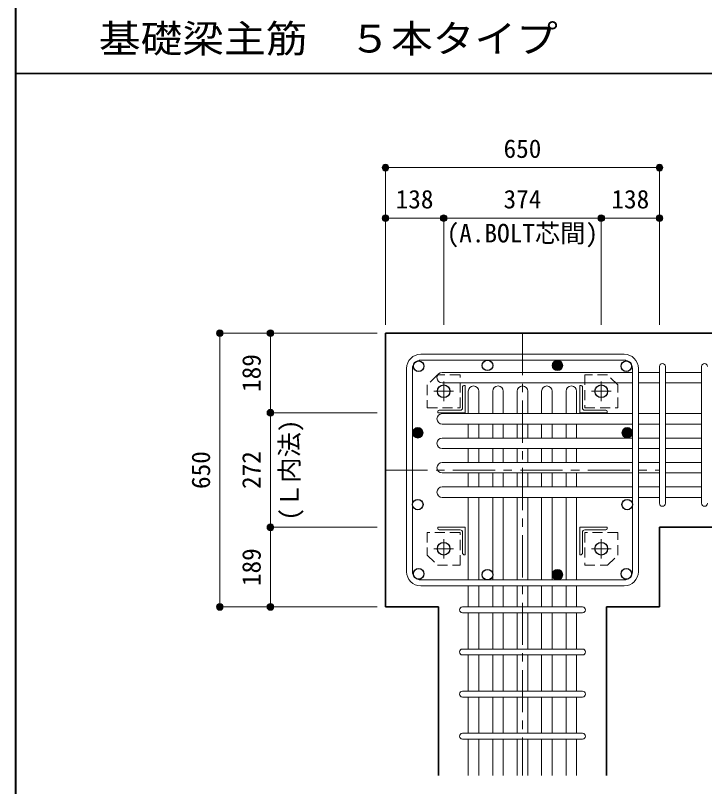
# Model space of a CAD drawing. Units: millimetres at full size, sheet at 1:20. Extents: x -3982 to 3969, y -2797 to 2801.
# Drawn here: x -3982 to -2347, y -1841 to -10 of the extents above; entities that cross this region are included whole.
import ezdxf
from ezdxf.enums import TextEntityAlignment as Align

# ---------------------------------------------------------------- set-up
doc = ezdxf.new("R2010")
doc.units = ezdxf.units.MM
doc.header["$LTSCALE"] = 20
doc.header["$PDMODE"] = 32
doc.header["$PDSIZE"] = 12
doc.linetypes.add('CHAIN1', pattern=[8, 5, -1, 1, -1])
doc.linetypes.add('DASHED1', pattern=[1.8, 1.2, -0.6])
for name, color, linetype, lineweight in [('6-1_躯体線', 2, 'Continuous', 35), ('6-2_A.Bolt_', 4, 'Continuous', 9), ('6-3_柱型主筋', 4, 'Continuous', 9), ('6-4_フープ', 7, 'Continuous', 18), ('6-5_梁主筋', 7, 'Continuous', 18), ('6-6_S.T.P.', 7, 'Continuous', 18), ('6-7_文字', 7, 'Continuous', 18), ('6-9', 4, 'DASHED1', 9), ('6-D_寸法', 4, 'Continuous', 9), ('F-0_枠', 6, 'Continuous', 40)]:
    doc.layers.add(name, color=color, linetype=linetype, lineweight=lineweight)
doc.styles.add('ＭＳ ゴシック', font='')
doc.styles.get('ＭＳ ゴシック').set_extended_font_data('MS Gothic')

msp = doc.modelspace()

# ---------------------------------------------------------------- linework, layer by layer
at = {"layer": '6-1_躯体線'}
for p, q in [((-2053.87, -764.67), (-3103.87, -764.67)), ((-3103.87, -1414.67), (-3103.87, -764.67)), ((-2053.87, -1225.67), (-2453.87, -1225.67)), ((-2453.87, -1414.67), (-2453.87, -1225.67)), ((-2579.37, -1814.67), (-2579.37, -1414.67)), ((-2453.87, -1414.67), (-2579.37, -1414.67))]:
    msp.add_line(p, q, dxfattribs=at)
msp.add_lwpolyline([(-2978.37, -1814.67), (-2978.37, -1414.67), (-3103.87, -1414.67)], dxfattribs=at)
at = {"layer": '6-2_A.Bolt_', "linetype": 'CHAIN1'}
for p, q in [((-2965.87, -925.87), (-2965.87, -879.37)), ((-2591.87, -925.87), (-2591.87, -879.37)), ((-2942.67, -902.67), (-2989.17, -902.67)), ((-2615.07, -902.67), (-2568.57, -902.67)), ((-2965.87, -1253.47), (-2965.87, -1299.97)), ((-2591.87, -1253.47), (-2591.87, -1299.97)), ((-2942.67, -1276.67), (-2989.17, -1276.67)), ((-2615.07, -1276.67), (-2568.57, -1276.67))]:
    msp.add_line(p, q, dxfattribs=at)
at = {"layer": '6-2_A.Bolt_'}
for p, q in [((-2920.87, -891.67), (-2920.87, -941.67)), ((-2914.87, -888.67), (-2917.87, -888.67)), ((-2914.87, -888.67), (-2914.87, -953.67)), ((-2642.87, -888.67), (-2642.87, -953.67)), ((-2642.87, -888.67), (-2639.87, -888.67)), ((-2636.87, -891.67), (-2636.87, -941.67)), ((-2979.87, -953.67), (-2979.87, -950.67)), ((-2976.87, -947.67), (-2926.87, -947.67)), ((-2580.87, -947.67), (-2630.87, -947.67)), ((-2577.87, -953.67), (-2577.87, -950.67)), ((-2979.87, -953.67), (-2914.87, -953.67)), ((-2577.87, -953.67), (-2642.87, -953.67)), ((-2979.87, -1225.67), (-2914.87, -1225.67)), ((-2979.87, -1225.67), (-2979.87, -1228.67)), ((-2914.87, -1290.67), (-2914.87, -1225.67)), ((-2577.87, -1225.67), (-2642.87, -1225.67)), ((-2642.87, -1290.67), (-2642.87, -1225.67)), ((-2577.87, -1225.67), (-2577.87, -1228.67)), ((-2976.87, -1231.67), (-2926.87, -1231.67)), ((-2920.87, -1287.67), (-2920.87, -1237.67)), ((-2636.87, -1287.67), (-2636.87, -1237.67)), ((-2580.87, -1231.67), (-2630.87, -1231.67)), ((-2914.87, -1290.67), (-2917.87, -1290.67)), ((-2642.87, -1290.67), (-2639.87, -1290.67))]:
    msp.add_line(p, q, dxfattribs=at)
at = {"layer": '6-2_A.Bolt_', "color": 3, "lineweight": 25}
for centre in [(-2965.87, -902.67), (-2591.87, -902.67), (-2965.87, -1276.67), (-2591.87, -1276.67)]:
    msp.add_circle(centre, 15, dxfattribs=at)
at = {"layer": '6-2_A.Bolt_'}
for centre, radius, start, end in [((-2917.87, -891.67), 3, 90, 180), ((-2639.87, -891.67), 3, 0, 90), ((-2976.87, -950.67), 3, 90, 180), ((-2926.87, -941.67), 6, 270, 0), ((-2630.87, -941.67), 6, 180, 270), ((-2580.87, -950.67), 3, 0, 90), ((-2976.87, -1228.67), 3, 180, 270), ((-2926.87, -1237.67), 6, 0, 90), ((-2630.87, -1237.67), 6, 90, 180), ((-2580.87, -1228.67), 3, 270, 0), ((-2917.87, -1287.67), 3, 180, 270), ((-2639.87, -1287.67), 3, 270, 0)]:
    msp.add_arc(centre, radius, start, end, dxfattribs=at)
at = {"layer": '6-3_柱型主筋', "color": 3, "lineweight": 25}
for centre in [(-3025.32, -843.22), (-2861.87, -841.17), (-2532.42, -843.22), (-3027.37, -1171.74), (-2530.37, -1171.74), (-3025.32, -1336.12), (-2861.87, -1338.17), (-2532.42, -1336.12)]:
    msp.add_circle(centre, 12.5, dxfattribs=at)
at = {"layer": '6-3_柱型主筋'}
for centre, radius in [((-2695.87, -841.17), 12.5), ((-2695.87, -841.17), 11.3), ((-2695.87, -841.17), 10.1), ((-2695.87, -841.17), 8.9), ((-2695.87, -841.17), 7.7), ((-2695.87, -841.17), 6.5), ((-2695.87, -841.17), 5.3), ((-2695.87, -841.17), 4.1), ((-2695.87, -841.17), 2.9), ((-2695.87, -841.17), 1.7), ((-2695.87, -841.17), 0.5), ((-3027.37, -1001.17), 12.5), ((-2530.37, -1001.17), 12.5), ((-3027.37, -1001.17), 11.3), ((-3027.37, -1001.17), 10.1), ((-3027.37, -1001.17), 8.9), ((-3027.37, -1001.17), 7.7), ((-3027.37, -1001.17), 6.5), ((-3027.37, -1001.17), 5.3), ((-3027.37, -1001.17), 4.1), ((-3027.37, -1001.17), 2.9), ((-3027.37, -1001.17), 1.7), ((-3027.37, -1001.17), 0.5), ((-2530.37, -1001.17), 11.3), ((-2530.37, -1001.17), 10.1), ((-2530.37, -1001.17), 8.9), ((-2530.37, -1001.17), 7.7), ((-2530.37, -1001.17), 6.5), ((-2530.37, -1001.17), 5.3), ((-2530.37, -1001.17), 4.1), ((-2530.37, -1001.17), 2.9), ((-2530.37, -1001.17), 1.7), ((-2530.37, -1001.17), 0.5), ((-2695.87, -1338.17), 12.5), ((-2695.87, -1338.17), 11.3), ((-2695.87, -1338.17), 10.1), ((-2695.87, -1338.17), 8.9), ((-2695.87, -1338.17), 7.7), ((-2695.87, -1338.17), 6.5), ((-2695.87, -1338.17), 5.3), ((-2695.87, -1338.17), 4.1), ((-2695.87, -1338.17), 2.9), ((-2695.87, -1338.17), 1.7), ((-2695.87, -1338.17), 0.5)]:
    msp.add_circle(centre, radius, dxfattribs=at)
at = {"layer": '6-4_フープ'}
for p, q in [((-2537.37, -814.67), (-3020.37, -814.67)), ((-2537.37, -828.67), (-3020.37, -828.67)), ((-3053.87, -1331.17), (-3053.87, -848.17)), ((-3039.87, -1331.17), (-3039.87, -848.17)), ((-2517.87, -1331.17), (-2517.87, -848.17)), ((-2503.87, -1331.17), (-2503.87, -848.17)), ((-2537.37, -1350.67), (-3020.37, -1350.67)), ((-2537.37, -1364.67), (-3020.37, -1364.67))]:
    msp.add_line(p, q, dxfattribs=at)
for centre, radius, start, end in [((-3020.37, -848.17), 33.5, 90, 180), ((-2537.37, -848.17), 33.5, 0, 90), ((-3020.37, -848.17), 19.5, 90, 180), ((-2537.37, -848.17), 19.5, 0, 90), ((-3020.37, -1331.17), 33.5, 180, 270), ((-3020.37, -1331.17), 19.5, 180, 270), ((-2537.37, -1331.17), 19.5, 270, 0), ((-2537.37, -1331.17), 33.5, 270, 0)]:
    msp.add_arc(centre, radius, start, end, dxfattribs=at)
at = {"layer": '6-5_梁主筋'}
for p, q in [((-2969.37, -857.72), (-2517.87, -857.72)), ((-2453.87, -857.72), (-2503.87, -857.72)), ((-2353.87, -857.72), (-2439.87, -857.72)), ((-2969.37, -882.72), (-2517.87, -882.72)), ((-2453.87, -882.72), (-2503.87, -882.72)), ((-2353.87, -882.72), (-2439.87, -882.72)), ((-2907.37, -902.59), (-2907.37, -955.67)), ((-2882.37, -902.59), (-2882.37, -955.67)), ((-2849.37, -902.59), (-2849.37, -955.67)), ((-2824.37, -902.59), (-2824.37, -955.67)), ((-2791.37, -902.59), (-2791.37, -955.67)), ((-2766.37, -902.59), (-2766.37, -955.67)), ((-2733.37, -902.59), (-2733.37, -955.67)), ((-2708.37, -902.59), (-2708.37, -955.67)), ((-2675.37, -902.59), (-2675.37, -955.67)), ((-2650.37, -902.59), (-2650.37, -955.67)), ((-2969.37, -955.67), (-2517.87, -955.67)), ((-2453.87, -955.67), (-2503.87, -955.67)), ((-2353.87, -955.67), (-2439.87, -955.67)), ((-2969.37, -980.67), (-2517.87, -980.67)), ((-2907.37, -980.67), (-2907.37, -1013.67)), ((-2882.37, -980.67), (-2882.37, -1013.67)), ((-2849.37, -980.67), (-2849.37, -1013.67)), ((-2824.37, -980.67), (-2824.37, -1013.67)), ((-2791.37, -980.67), (-2791.37, -1013.67)), ((-2766.37, -980.67), (-2766.37, -1013.67)), ((-2733.37, -980.67), (-2733.37, -1013.67)), ((-2708.37, -980.67), (-2708.37, -1013.67)), ((-2675.37, -980.67), (-2675.37, -1013.67)), ((-2650.37, -980.67), (-2650.37, -1013.67)), ((-2453.87, -980.67), (-2503.87, -980.67)), ((-2353.87, -980.67), (-2439.87, -980.67)), ((-2969.37, -1013.67), (-2517.87, -1013.67)), ((-2453.87, -1013.67), (-2503.87, -1013.67)), ((-2353.87, -1013.67), (-2439.87, -1013.67)), ((-2969.37, -1038.67), (-2517.87, -1038.67)), ((-2907.37, -1038.67), (-2907.37, -1071.67)), ((-2882.37, -1038.67), (-2882.37, -1071.67)), ((-2849.37, -1038.67), (-2849.37, -1071.67)), ((-2824.37, -1038.67), (-2824.37, -1071.67)), ((-2791.37, -1038.67), (-2791.37, -1071.67)), ((-2766.37, -1038.67), (-2766.37, -1071.67)), ((-2733.37, -1038.67), (-2733.37, -1071.67)), ((-2708.37, -1038.67), (-2708.37, -1071.67)), ((-2675.37, -1038.67), (-2675.37, -1071.67)), ((-2650.37, -1038.67), (-2650.37, -1071.67)), ((-2453.87, -1038.67), (-2503.87, -1038.67)), ((-2353.87, -1038.67), (-2439.87, -1038.67)), ((-2969.37, -1071.67), (-2517.87, -1071.67)), ((-2453.87, -1071.67), (-2503.87, -1071.67)), ((-2353.87, -1071.67), (-2439.87, -1071.67)), ((-2969.37, -1096.67), (-2517.87, -1096.67)), ((-2907.37, -1096.67), (-2907.37, -1129.67)), ((-2882.37, -1096.67), (-2882.37, -1129.67)), ((-2849.37, -1096.67), (-2849.37, -1129.67)), ((-2824.37, -1096.67), (-2824.37, -1129.67)), ((-2791.37, -1096.67), (-2791.37, -1129.67)), ((-2766.37, -1096.67), (-2766.37, -1129.67)), ((-2733.37, -1096.67), (-2733.37, -1129.67)), ((-2708.37, -1096.67), (-2708.37, -1129.67)), ((-2675.37, -1096.67), (-2675.37, -1129.67)), ((-2650.37, -1096.67), (-2650.37, -1129.67)), ((-2453.87, -1096.67), (-2503.87, -1096.67)), ((-2353.87, -1096.67), (-2439.87, -1096.67)), ((-2969.37, -1129.67), (-2517.87, -1129.67)), ((-2453.87, -1129.67), (-2503.87, -1129.67)), ((-2353.87, -1129.67), (-2439.87, -1129.67)), ((-2969.37, -1154.67), (-2517.87, -1154.67)), ((-2907.37, -1154.67), (-2907.37, -1350.67)), ((-2882.37, -1154.67), (-2882.37, -1350.67)), ((-2849.37, -1154.67), (-2849.37, -1350.67)), ((-2824.37, -1154.67), (-2824.37, -1350.67)), ((-2791.37, -1154.67), (-2791.37, -1350.67)), ((-2766.37, -1154.67), (-2766.37, -1350.67)), ((-2733.37, -1154.67), (-2733.37, -1350.67)), ((-2708.37, -1154.67), (-2708.37, -1350.67)), ((-2675.37, -1154.67), (-2675.37, -1350.67)), ((-2650.37, -1154.67), (-2650.37, -1350.67)), ((-2453.87, -1154.67), (-2503.87, -1154.67)), ((-2353.87, -1154.67), (-2439.87, -1154.67)), ((-2907.37, -1364.67), (-2907.37, -1414.67)), ((-2882.37, -1364.67), (-2882.37, -1414.67)), ((-2849.37, -1364.67), (-2849.37, -1414.67)), ((-2824.37, -1364.67), (-2824.37, -1414.67)), ((-2791.37, -1364.67), (-2791.37, -1414.67)), ((-2766.37, -1364.67), (-2766.37, -1414.67)), ((-2733.37, -1364.67), (-2733.37, -1414.67)), ((-2708.37, -1364.67), (-2708.37, -1414.67)), ((-2675.37, -1364.67), (-2675.37, -1414.67)), ((-2650.37, -1364.67), (-2650.37, -1414.67)), ((-2907.37, -1428.67), (-2907.37, -1514.67)), ((-2882.37, -1428.67), (-2882.37, -1514.67)), ((-2849.37, -1428.67), (-2849.37, -1514.67)), ((-2824.37, -1428.67), (-2824.37, -1514.67)), ((-2791.37, -1428.67), (-2791.37, -1514.67)), ((-2766.37, -1428.67), (-2766.37, -1514.67)), ((-2733.37, -1428.67), (-2733.37, -1514.67)), ((-2708.37, -1428.67), (-2708.37, -1514.67)), ((-2675.37, -1428.67), (-2675.37, -1514.67)), ((-2650.37, -1428.67), (-2650.37, -1514.67)), ((-2907.37, -1528.67), (-2907.37, -1614.67)), ((-2882.37, -1528.67), (-2882.37, -1614.67)), ((-2849.37, -1528.67), (-2849.37, -1614.67)), ((-2824.37, -1528.67), (-2824.37, -1614.67)), ((-2791.37, -1528.67), (-2791.37, -1614.67)), ((-2766.37, -1528.67), (-2766.37, -1614.67)), ((-2733.37, -1528.67), (-2733.37, -1614.67)), ((-2708.37, -1528.67), (-2708.37, -1614.67)), ((-2675.37, -1528.67), (-2675.37, -1614.67)), ((-2650.37, -1528.67), (-2650.37, -1614.67)), ((-2907.37, -1628.67), (-2907.37, -1714.67)), ((-2882.37, -1628.67), (-2882.37, -1714.67)), ((-2849.37, -1628.67), (-2849.37, -1714.67)), ((-2824.37, -1628.67), (-2824.37, -1714.67)), ((-2791.37, -1628.67), (-2791.37, -1714.67)), ((-2766.37, -1628.67), (-2766.37, -1714.67)), ((-2733.37, -1628.67), (-2733.37, -1714.67)), ((-2708.37, -1628.67), (-2708.37, -1714.67)), ((-2675.37, -1628.67), (-2675.37, -1714.67)), ((-2650.37, -1628.67), (-2650.37, -1714.67)), ((-2907.37, -1728.67), (-2907.37, -1814.67)), ((-2882.37, -1728.67), (-2882.37, -1814.67)), ((-2849.37, -1728.67), (-2849.37, -1814.67)), ((-2824.37, -1728.67), (-2824.37, -1814.67)), ((-2791.37, -1728.67), (-2791.37, -1814.67)), ((-2766.37, -1728.67), (-2766.37, -1814.67)), ((-2733.37, -1728.67), (-2733.37, -1814.67)), ((-2708.37, -1728.67), (-2708.37, -1814.67)), ((-2675.37, -1728.67), (-2675.37, -1814.67)), ((-2650.37, -1728.67), (-2650.37, -1814.67))]:
    msp.add_line(p, q, dxfattribs=at)
for centre, start, end in [((-2969.37, -870.22), 90, 180), ((-2969.37, -870.22), 180, 270), ((-2894.87, -902.59), 90, 180), ((-2894.87, -902.59), 0, 90), ((-2836.87, -902.59), 90, 180), ((-2836.87, -902.59), 0, 90), ((-2778.87, -902.59), 90, 180), ((-2778.87, -902.59), 0, 90), ((-2720.87, -902.59), 90, 180), ((-2720.87, -902.59), 0, 90), ((-2662.87, -902.59), 90, 180), ((-2662.87, -902.59), 0, 90), ((-2969.37, -968.17), 90, 180), ((-2969.37, -968.17), 180, 270), ((-2969.37, -1026.17), 90, 180), ((-2969.37, -1026.17), 180, 270), ((-2969.37, -1084.17), 90, 180), ((-2969.37, -1084.17), 180, 270), ((-2969.37, -1142.17), 90, 180), ((-2969.37, -1142.17), 180, 270)]:
    msp.add_arc(centre, 12.5, start, end, dxfattribs=at)
at = {"layer": '6-6_S.T.P.'}
for p, q in [((-2453.87, -1168.67), (-2453.87, -844.11)), ((-2453.87, -1168.67), (-2453.87, -844.11)), ((-2453.87, -1168.67), (-2453.87, -844.11)), ((-2453.87, -1168.67), (-2453.87, -844.11)), ((-2439.87, -1168.67), (-2439.87, -844.11)), ((-2439.87, -1168.67), (-2439.87, -844.11)), ((-2439.87, -1168.67), (-2439.87, -844.11)), ((-2439.87, -1168.67), (-2439.87, -844.11)), ((-2353.87, -1168.67), (-2353.87, -844.11)), ((-2921.37, -1414.67), (-2636.76, -1414.67)), ((-2921.37, -1428.67), (-2636.76, -1428.67)), ((-2921.37, -1514.67), (-2636.76, -1514.67)), ((-2921.37, -1528.67), (-2636.76, -1528.67)), ((-2921.37, -1614.67), (-2636.76, -1614.67)), ((-2921.37, -1628.67), (-2636.76, -1628.67)), ((-2921.37, -1714.67), (-2636.76, -1714.67)), ((-2921.37, -1728.67), (-2636.76, -1728.67))]:
    msp.add_line(p, q, dxfattribs=at)
for centre, start, end in [((-2446.87, -843.72), 0, 180), ((-2446.87, -843.72), 0, 180), ((-2446.87, -843.72), 0, 180), ((-2446.87, -843.72), 0, 180), ((-2346.87, -843.72), 0, 180), ((-2446.87, -1168.67), 180, 0), ((-2446.87, -1168.67), 180, 0), ((-2446.87, -1168.67), 180, 0), ((-2446.87, -1168.67), 180, 0), ((-2346.87, -1168.67), 180, 0), ((-2921.37, -1421.67), 90, 270), ((-2921.37, -1421.67), 90, 270), ((-2921.37, -1421.67), 90, 270), ((-2921.37, -1421.67), 90, 270), ((-2636.37, -1421.67), 270, 90), ((-2636.37, -1421.67), 270, 90), ((-2636.37, -1421.67), 270, 90), ((-2636.37, -1421.67), 270, 90), ((-2921.37, -1521.67), 90, 270), ((-2636.37, -1521.67), 270, 90), ((-2921.37, -1621.67), 90, 270), ((-2636.37, -1621.67), 270, 90), ((-2921.37, -1721.67), 90, 270), ((-2636.37, -1721.67), 270, 90)]:
    msp.add_arc(centre, 7, start, end, dxfattribs=at)
at = {"layer": '6-9'}
for points in [[(-2926.87, -941.67), (-2926.87, -863.67), (-2980.87, -863.67), (-3004.87, -887.67), (-3004.87, -941.67)], [(-2630.87, -941.67), (-2552.87, -941.67), (-2552.87, -887.67), (-2576.87, -863.67), (-2630.87, -863.67)], [(-2926.87, -1237.67), (-3004.87, -1237.67), (-3004.87, -1291.67), (-2980.87, -1315.67), (-2926.87, -1315.67)], [(-2630.87, -1237.67), (-2630.87, -1315.67), (-2576.87, -1315.67), (-2552.87, -1291.67), (-2552.87, -1237.67)]]:
    msp.add_lwpolyline(points, close=True, dxfattribs=at)
at = {"layer": '6-D_寸法'}
for p, q in [((-3103.87, -371.65), (-2453.87, -371.65)), ((-2453.87, -371.65), (-2453.87, -491.65)), ((-3103.87, -491.65), (-2965.87, -491.65)), ((-2965.87, -491.65), (-2965.87, -744.67)), ((-2965.87, -491.65), (-2591.87, -491.65)), ((-2591.87, -491.65), (-2591.87, -744.67)), ((-2591.87, -491.65), (-2453.87, -491.65)), ((-2453.87, -491.65), (-2453.87, -744.67)), ((-3496.89, -764.67), (-3376.89, -764.67)), ((-3496.89, -764.67), (-3496.89, -1414.67)), ((-3376.89, -764.67), (-3123.87, -764.67)), ((-3376.89, -764.67), (-3376.89, -953.67)), ((-3376.89, -953.67), (-3123.87, -953.67)), ((-3376.89, -953.67), (-3376.89, -1225.67)), ((-3376.89, -1225.67), (-3123.87, -1225.67)), ((-3376.89, -1225.67), (-3376.89, -1414.67))]:
    msp.add_line(p, q, dxfattribs=at)
at = {"layer": '6-D_寸法', "linetype": 'CHAIN1'}
for p, q in [((-2778.87, -764.67), (-2778.87, -1814.67)), ((-3103.87, -1089.67), (-2453.87, -1089.67))]:
    msp.add_line(p, q, dxfattribs=at)
at = {"layer": '6-D_寸法'}
for points in [[(-3103.87, -371.65), (-3103.87, -491.65), (-3103.87, -744.67)], [(-3496.89, -1414.67), (-3376.89, -1414.67), (-3123.87, -1414.67)]]:
    msp.add_lwpolyline(points, dxfattribs=at)
for centre, radius in [((-3103.87, -371.65), 8), ((-3103.87, -371.65), 7.2), ((-3103.87, -371.65), 6.4), ((-3103.87, -371.65), 5.6), ((-2453.87, -371.65), 8), ((-2453.87, -371.65), 7.2), ((-2453.87, -371.65), 6.4), ((-2453.87, -371.65), 5.6), ((-3103.87, -371.65), 4.8), ((-3103.87, -371.65), 4), ((-3103.87, -371.65), 3.2), ((-3103.87, -371.65), 2.4), ((-3103.87, -371.65), 1.6), ((-3103.87, -371.65), 0.8), ((-2453.87, -371.65), 4.8), ((-2453.87, -371.65), 4), ((-2453.87, -371.65), 3.2), ((-2453.87, -371.65), 2.4), ((-2453.87, -371.65), 1.6), ((-2453.87, -371.65), 0.8), ((-3103.87, -491.65), 8), ((-3103.87, -491.65), 7.2), ((-3103.87, -491.65), 6.4), ((-3103.87, -491.65), 5.6), ((-3103.87, -491.65), 4.8), ((-3103.87, -491.65), 4), ((-3103.87, -491.65), 3.2), ((-3103.87, -491.65), 2.4), ((-3103.87, -491.65), 1.6), ((-3103.87, -491.65), 0.8), ((-2965.87, -491.65), 8), ((-2965.87, -491.65), 7.2), ((-2965.87, -491.65), 6.4), ((-2965.87, -491.65), 5.6), ((-2965.87, -491.65), 4.8), ((-2965.87, -491.65), 4), ((-2965.87, -491.65), 3.2), ((-2965.87, -491.65), 2.4), ((-2965.87, -491.65), 1.6), ((-2965.87, -491.65), 0.8), ((-2591.87, -491.65), 8), ((-2591.87, -491.65), 7.2), ((-2591.87, -491.65), 6.4), ((-2591.87, -491.65), 5.6), ((-2591.87, -491.65), 4.8), ((-2591.87, -491.65), 4), ((-2591.87, -491.65), 3.2), ((-2591.87, -491.65), 2.4), ((-2591.87, -491.65), 1.6), ((-2591.87, -491.65), 0.8), ((-2453.87, -491.65), 8), ((-2453.87, -491.65), 7.2), ((-2453.87, -491.65), 6.4), ((-2453.87, -491.65), 5.6), ((-2453.87, -491.65), 4.8), ((-2453.87, -491.65), 4), ((-2453.87, -491.65), 3.2), ((-2453.87, -491.65), 2.4), ((-2453.87, -491.65), 1.6), ((-2453.87, -491.65), 0.8), ((-3496.89, -764.67), 8), ((-3496.89, -764.67), 7.2), ((-3496.89, -764.67), 6.4), ((-3496.89, -764.67), 5.6), ((-3496.89, -764.67), 4.8), ((-3496.89, -764.67), 4), ((-3496.89, -764.67), 3.2), ((-3496.89, -764.67), 2.4), ((-3496.89, -764.67), 1.6), ((-3496.89, -764.67), 0.8), ((-3376.89, -764.67), 8), ((-3376.89, -764.67), 7.2), ((-3376.89, -764.67), 6.4), ((-3376.89, -764.67), 5.6), ((-3376.89, -764.67), 4.8), ((-3376.89, -764.67), 4), ((-3376.89, -764.67), 3.2), ((-3376.89, -764.67), 2.4), ((-3376.89, -764.67), 1.6), ((-3376.89, -764.67), 0.8), ((-3376.89, -953.67), 8), ((-3376.89, -953.67), 7.2), ((-3376.89, -953.67), 6.4), ((-3376.89, -953.67), 5.6), ((-3376.89, -953.67), 4.8), ((-3376.89, -953.67), 4), ((-3376.89, -953.67), 3.2), ((-3376.89, -953.67), 2.4), ((-3376.89, -953.67), 1.6), ((-3376.89, -953.67), 0.8), ((-3376.89, -1225.67), 8), ((-3376.89, -1225.67), 7.2), ((-3376.89, -1225.67), 6.4), ((-3376.89, -1225.67), 5.6), ((-3376.89, -1225.67), 4.8), ((-3376.89, -1225.67), 4), ((-3376.89, -1225.67), 3.2), ((-3376.89, -1225.67), 2.4), ((-3376.89, -1225.67), 1.6), ((-3376.89, -1225.67), 0.8), ((-3496.89, -1414.67), 8), ((-3496.89, -1414.67), 7.2), ((-3496.89, -1414.67), 6.4), ((-3496.89, -1414.67), 5.6), ((-3496.89, -1414.67), 4.8), ((-3376.89, -1414.67), 8), ((-3376.89, -1414.67), 7.2), ((-3376.89, -1414.67), 6.4), ((-3376.89, -1414.67), 5.6), ((-3376.89, -1414.67), 4.8), ((-3496.89, -1414.67), 4), ((-3496.89, -1414.67), 3.2), ((-3496.89, -1414.67), 2.4), ((-3496.89, -1414.67), 1.6), ((-3496.89, -1414.67), 0.8), ((-3376.89, -1414.67), 4), ((-3376.89, -1414.67), 3.2), ((-3376.89, -1414.67), 2.4), ((-3376.89, -1414.67), 1.6), ((-3376.89, -1414.67), 0.8)]:
    msp.add_circle(centre, radius, dxfattribs=at)
at = {"layer": '6-D_寸法', "color": 7}
for p in [(-3103.87, -371.65), (-2453.87, -371.65), (-3103.87, -491.65), (-2965.87, -491.65), (-2591.87, -491.65), (-2453.87, -491.65), (-3496.89, -764.67), (-3376.89, -764.67), (-3376.89, -953.67), (-3376.89, -1225.67), (-3496.89, -1414.67), (-3376.89, -1414.67)]:
    msp.add_point(p, dxfattribs=at)
at = {"layer": 'F-0_枠'}
msp.add_line((-3981.92, 2800.77), (-3981.92, -2796.83), dxfattribs=at)
at = {"layer": 'F-0_枠', "color": 2, "lineweight": 35}
msp.add_line((-3981.92, -148.03), (2482.4, -148.03), dxfattribs=at)

# ---------------------------------------------------------------- texts
at = {"layer": '6-7_文字', "color": 2, "style": 'ＭＳ ゴシック', "width": 1.1}
msp.add_text('\u3000\u3000基礎梁主筋\u3000５本タイプ', height=65.98, dxfattribs=at).set_placement((-3981.92, -118.03), align=Align.BOTTOM_LEFT)
at = {"layer": '6-D_寸法', "style": 'ＭＳ ゴシック'}
for s, p in [('650', (-2823.87, -361.65)), ('138', (-3079.87, -481.65)), ('374', (-2823.87, -481.65)), ('138', (-2567.87, -481.65)), ('(A.BOLT芯間)', (-2958.87, -562.38))]:
    msp.add_text(s, height=43.99, dxfattribs=at).set_placement(p, align=Align.BOTTOM_LEFT)
for s, p in [('189', (-3386.89, -904.17)), ('(Ｌ内法)', (-3296.68, -1209.67)), ('650', (-3506.89, -1134.67)), ('272', (-3386.89, -1134.67)), ('189', (-3386.89, -1365.17))]:
    msp.add_text(s, height=43.99, rotation=90, dxfattribs=at).set_placement(p, align=Align.BOTTOM_LEFT)

doc.saveas('drawing.dxf')
